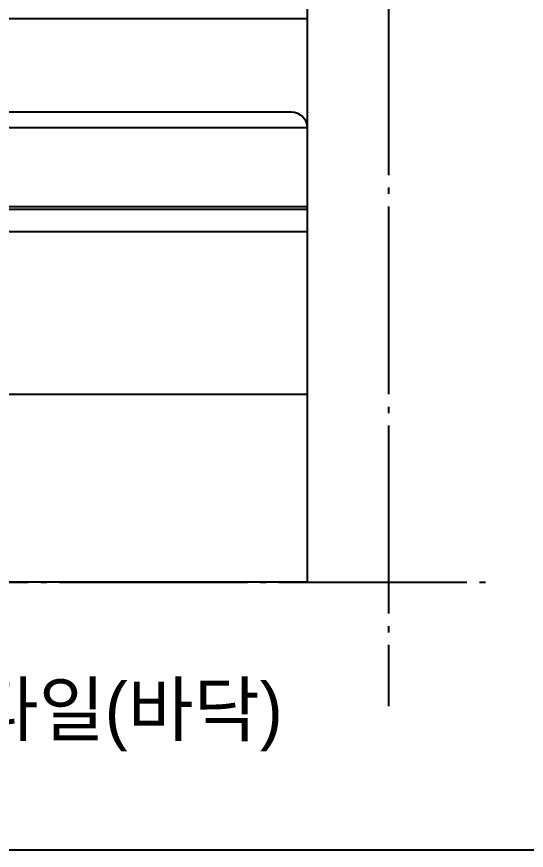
# Model space of a CAD drawing. Header units: millimetres. Extents: x 555 to 100215, y 750 to 17024.
# Drawn here: x 35752 to 36565, y 5848 to 7179 of the extents above; entities that cross this region are included whole.
import ezdxf
from ezdxf.enums import TextEntityAlignment as Align

# ---------------------------------------------------------------- set-up
doc = ezdxf.new("R2010")
doc.units = ezdxf.units.MM
doc.linetypes.add('CEN', pattern=[35, 30, -2, 1, -2])
for name, color, linetype in [('4A.TEC TEXT', 7, 'Continuous'), ('CEN', 1, 'CEN'), ('ELE', 7, 'Continuous'), ('WAL', 3, 'Continuous')]:
    doc.layers.add(name, color=color, linetype=linetype)
doc.styles.add('돋움', font='')
doc.styles.get('돋움').set_extended_font_data('Dotum')

# ---------------------------------------------------------------- blocks, each defined once
blk = doc.blocks.new('zw$606B')
at = {"layer": 'ELE', "color": 6}
for p, q in [((1435.3, 776.8, 0), (25, 776.8, 0)), ((0, 751.8, 0), (0, 586.1, 0)), ((1460.3, 751.8, 0), (0, 751.8, 0)), ((1460.3, 621.8, 0), (0, 621.8, 0)), ((1460.3, 586.1, 0), (0, 586.1, 0))]:
    blk.add_line(p, q, dxfattribs=at)
blk.add_arc((25, 751.8, 0), 25, 90, 180, dxfattribs=at)

msp = doc.modelspace()

# ---------------------------------------------------------------- linework, layer by layer
at = {"color": 8}
for p, q in [((32295.2, 7176.39, 0), (36215.2, 7176.39, 0)), ((32295.2, 6876.39, 0), (36215.2, 6876.39, 0)), ((32295.2, 6576.39, 0), (36215.2, 6576.39, 0))]:
    msp.add_line(p, q, dxfattribs=at)
at = {"color": 4}
msp.add_line((47475, 5848.44), (25755, 5848.44), dxfattribs=at)
at = {"layer": 'CEN', "ltscale": 10}
for p, q in [((36345.2, 8976.39, 0), (36345.2, 6078.39, 0)), ((31970.2, 6276.39, 0), (36515.2, 6276.39, 0))]:
    msp.add_line(p, q, dxfattribs=at)

# ---------------------------------------------------------------- texts
at = {"layer": '4A.TEC TEXT', "style": '돋움'}
msp.add_text('THK7 자기질타일(바닥)', height=84, dxfattribs=at).set_placement((35053.98, 6073.65, 0), align=Align.MIDDLE_LEFT)

# ---------------------------------------------------------------- next in the draw order: block references
at = {"xscale": -1}
msp.add_blockref('zw$606B', (36215.2, 6250.29, 0), dxfattribs=at)

# ---------------------------------------------------------------- next in the draw order: linework, layer by layer
at = {"layer": 'WAL', "elevation": 0}
msp.add_lwpolyline([(32295.2, 8676.39), (36215.2, 8676.39), (36215.2, 6276.39), (32295.2, 6276.39)], dxfattribs=at)

doc.saveas('drawing.dxf')
